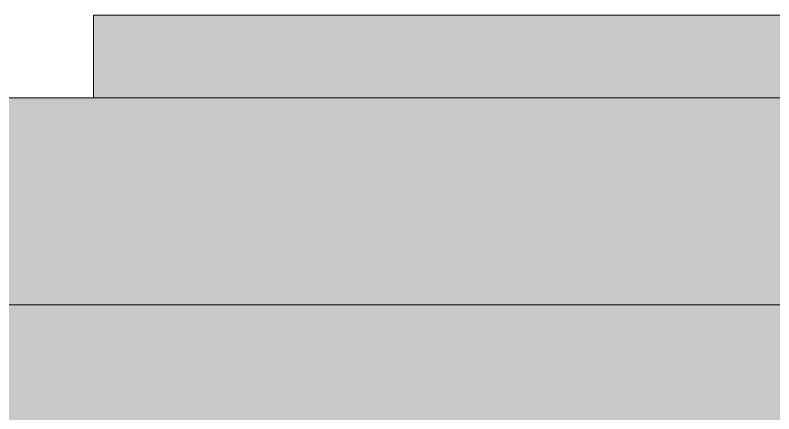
# Model space of a CAD drawing. Header units: millimetres. Extents: x 365175 to 2667127, y -330297 to -162108.
# Drawn here: x 2398218 to 2399135, y -324415 to -323934 of the extents above; entities that cross this region are included whole.
import ezdxf

# ---------------------------------------------------------------- set-up
doc = ezdxf.new("R2010")
doc.units = ezdxf.units.MM
doc.header["$MEASUREMENT"] = 0
doc.linetypes.add('Wipeout_Contour', pattern=[1000, 0, -1000])
doc.layers.add('Sols_ Dalles', color=7, linetype='Continuous')

# ---------------------------------------------------------------- blocks, each defined once
blk = doc.blocks.new('Élément de coupe_1427_4', base_point=(2775447.68, -323933.55))
at = {"layer": 'Sols_ Dalles', "linetype": 'Continuous', "lineweight": 0, "true_color": 0x000000}
blk.add_hatch(color=18, dxfattribs=at).paths.add_polyline_path([(2398312.58, -323933.55), (2398312.58, -324033.55), (2401602.58, -324033.55), (2401602.58, -323933.55)])
at = {"layer": 'Sols_ Dalles', "color": 250, "linetype": 'Continuous', "lineweight": 5, "true_color": 0x1f1f1f}
for p, q in [((2398312.58, -323933.55), (2401602.58, -323933.55)), ((2398312.58, -324033.55), (2398312.58, -323933.55))]:
    blk.add_line(p, q, dxfattribs=at)
blk = doc.blocks.new('Élément de coupe_1488_4', base_point=(2775447.68, -323933.55))
at = {"color": 254, "linetype": 'Wipeout_Contour', "lineweight": 0, "ltscale": 9501782.059276592}
blk.add_wipeout([(2403585.12, -324283.55), (2403585.12, -324033.55), (2302842.54, -324033.55), (2302842.54, -324283.55)], dxfattribs=at)
at = {"linetype": 'Continuous', "lineweight": 5, "true_color": 0x00e7c4}
h = blk.add_hatch(dxfattribs=at)
h.set_pattern_fill('Plâtre_0004', color=120, style=0, pattern_type=2)
h.set_pattern_definition([(0, (2775447.68, -323933.55), (0, 86.60254), [0, -50]), (0, (2775472.68, -323890.25), (0, 86.60254), [0, -50])])
h.paths.add_polyline_path([(2403585.12, -324283.55), (2403585.12, -324033.55), (2302842.54, -324033.55), (2302842.54, -324283.55)])
at = {"color": 7, "linetype": 'Continuous', "lineweight": 5}
for p, q in [((2403585.12, -324033.55), (2302842.54, -324033.55)), ((2403585.12, -324283.55), (2302842.54, -324283.55))]:
    blk.add_line(p, q, dxfattribs=at)

msp = doc.modelspace()

# ---------------------------------------------------------------- block references
at = {"layer": 'Sols_ Dalles', "lineweight": 0}
msp.add_blockref('Élément de coupe_1427_4', (2775447.681, -323933.55), dxfattribs=at)

# ---------------------------------------------------------------- next in the draw order: block references
at = {"lineweight": 0}
msp.add_blockref('Élément de coupe_1488_4', (2775447.681, -323933.55), dxfattribs=at)

# ---------------------------------------------------------------- next in the draw order: hatches: boundary and pattern name
at = {"linetype": 'Continuous', "lineweight": 5}
for color, points in [(255, [(2287327.605, -324033.55), (2415765.132, -324033.55), (2415765.132, -330296.824), (2287327.605, -330296.824)]), (7, [(2297925.843, -324033.55), (2407161.767, -324033.55), (2407161.767, -324233.55), (2297925.843, -324233.55)])]:
    msp.add_hatch(color=color, dxfattribs=at).paths.add_polyline_path(points)

doc.saveas('drawing.dxf')
